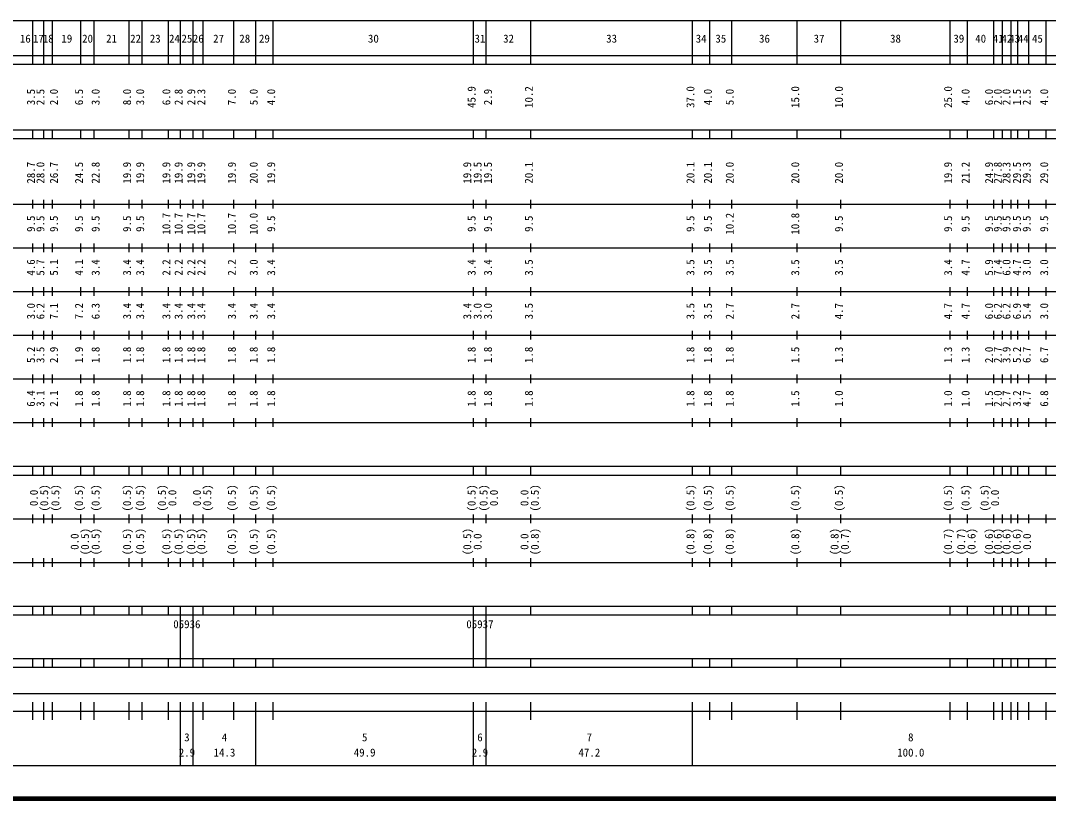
# Model space of a CAD drawing. Units: millimetres on the paper, enlarged 1000 times. Extents: x 40000 to 680000, y 20000 to 380000.
# Drawn here: x 214160 to 449521, y 20000 to 198000 of the extents above; entities that cross this region are included whole.
import ezdxf
from ezdxf.enums import TextEntityAlignment as Align

# ---------------------------------------------------------------- set-up
doc = ezdxf.new("R2010")
doc.units = ezdxf.units.MM
doc.header["$LTSCALE"] = 1000
doc.layers.add('M-TTL', color=2, linetype='Continuous', lineweight=140)
doc.layers.add('M-TTL-BAND', color=7, linetype='Continuous', lineweight=25)
doc.styles.add('ＭＳ ゴシック', font='')
doc.styles.get('ＭＳ ゴシック').set_extended_font_data('MS Gothic')

msp = doc.modelspace()

# ---------------------------------------------------------------- linework, layer by layer
at = {"layer": 'M-TTL'}
msp.add_line((40000, 20000), (680000, 20000), dxfattribs=at)
at = {"layer": 'M-TTL-BAND'}
for p, q in [((68000, 198000), (579000, 198000)), ((217000, 188000), (217000, 198000)), ((219500, 188000), (219500, 198000)), ((221500, 188000), (221500, 198000)), ((228000, 188000), (228000, 198000)), ((231000, 188000), (231000, 198000)), ((239000, 188000), (239000, 198000)), ((242000, 188000), (242000, 198000)), ((248000, 188000), (248000, 198000)), ((250800, 188000), (250800, 198000)), ((253700, 188000), (253700, 198000)), ((256000, 188000), (256000, 198000)), ((263000, 188000), (263000, 198000)), ((268000, 188000), (268000, 198000)), ((272000, 188000), (272000, 198000)), ((317900, 188000), (317900, 198000)), ((320800, 188000), (320800, 198000)), ((331000, 188000), (331000, 198000)), ((368000, 188000), (368000, 198000)), ((372000, 188000), (372000, 198000)), ((377000, 188000), (377000, 198000)), ((392000, 188000), (392000, 198000)), ((402000, 188000), (402000, 198000)), ((427000, 188000), (427000, 198000)), ((431000, 188000), (431000, 198000)), ((437000, 188000), (437000, 198000)), ((439000, 188000), (439000, 198000)), ((441000, 188000), (441000, 198000)), ((442500, 188000), (442500, 198000)), ((445000, 188000), (445000, 198000)), ((449000, 188000), (449000, 198000)), ((40000, 190000), (579000, 190000)), ((40000, 188000), (579000, 188000)), ((40000, 173000), (579000, 173000)), ((217000, 171000), (217000, 173000)), ((219500, 171000), (219500, 173000)), ((221500, 171000), (221500, 173000)), ((228000, 171000), (228000, 173000)), ((231000, 171000), (231000, 173000)), ((239000, 171000), (239000, 173000)), ((242000, 171000), (242000, 173000)), ((248000, 171000), (248000, 173000)), ((250800, 171000), (250800, 173000)), ((253700, 171000), (253700, 173000)), ((256000, 171000), (256000, 173000)), ((263000, 171000), (263000, 173000)), ((268000, 171000), (268000, 173000)), ((272000, 171000), (272000, 173000)), ((317900, 171000), (317900, 173000)), ((320800, 171000), (320800, 173000)), ((331000, 171000), (331000, 173000)), ((368000, 171000), (368000, 173000)), ((372000, 171000), (372000, 173000)), ((377000, 171000), (377000, 173000)), ((392000, 171000), (392000, 173000)), ((402000, 171000), (402000, 173000)), ((427000, 171000), (427000, 173000)), ((431000, 171000), (431000, 173000)), ((437000, 171000), (437000, 173000)), ((439000, 171000), (439000, 173000)), ((441000, 171000), (441000, 173000)), ((442500, 171000), (442500, 173000)), ((445000, 171000), (445000, 173000)), ((449000, 171000), (449000, 173000)), ((40000, 171000), (579000, 171000)), ((40000, 156000), (579000, 156000)), ((217000, 155000), (217000, 157000)), ((219500, 155000), (219500, 157000)), ((221500, 155000), (221500, 157000)), ((228000, 155000), (228000, 157000)), ((231000, 155000), (231000, 157000)), ((239000, 155000), (239000, 157000)), ((242000, 155000), (242000, 157000)), ((248000, 155000), (248000, 157000)), ((250800, 155000), (250800, 157000)), ((253700, 155000), (253700, 157000)), ((256000, 155000), (256000, 157000)), ((263000, 155000), (263000, 157000)), ((268000, 155000), (268000, 157000)), ((272000, 155000), (272000, 157000)), ((317900, 155000), (317900, 157000)), ((320800, 155000), (320800, 157000)), ((331000, 155000), (331000, 157000)), ((368000, 155000), (368000, 157000)), ((372000, 155000), (372000, 157000)), ((377000, 155000), (377000, 157000)), ((392000, 155000), (392000, 157000)), ((402000, 155000), (402000, 157000)), ((427000, 155000), (427000, 157000)), ((431000, 155000), (431000, 157000)), ((437000, 155000), (437000, 157000)), ((439000, 155000), (439000, 157000)), ((441000, 155000), (441000, 157000)), ((442500, 155000), (442500, 157000)), ((445000, 155000), (445000, 157000)), ((449000, 155000), (449000, 157000)), ((46000, 146000), (579000, 146000)), ((217000, 145000), (217000, 147000)), ((219500, 145000), (219500, 147000)), ((221500, 145000), (221500, 147000)), ((228000, 145000), (228000, 147000)), ((231000, 145000), (231000, 147000)), ((239000, 145000), (239000, 147000)), ((242000, 145000), (242000, 147000)), ((248000, 145000), (248000, 147000)), ((250800, 145000), (250800, 147000)), ((253700, 145000), (253700, 147000)), ((256000, 145000), (256000, 147000)), ((263000, 145000), (263000, 147000)), ((268000, 145000), (268000, 147000)), ((272000, 145000), (272000, 147000)), ((317900, 145000), (317900, 147000)), ((320800, 145000), (320800, 147000)), ((331000, 145000), (331000, 147000)), ((368000, 145000), (368000, 147000)), ((372000, 145000), (372000, 147000)), ((377000, 145000), (377000, 147000)), ((392000, 145000), (392000, 147000)), ((402000, 145000), (402000, 147000)), ((427000, 145000), (427000, 147000)), ((431000, 145000), (431000, 147000)), ((437000, 145000), (437000, 147000)), ((439000, 145000), (439000, 147000)), ((441000, 145000), (441000, 147000)), ((442500, 145000), (442500, 147000)), ((445000, 145000), (445000, 147000)), ((449000, 145000), (449000, 147000)), ((217000, 135000), (217000, 137000)), ((219500, 135000), (219500, 137000)), ((221500, 135000), (221500, 137000)), ((228000, 135000), (228000, 137000)), ((231000, 135000), (231000, 137000)), ((239000, 135000), (239000, 137000)), ((242000, 135000), (242000, 137000)), ((248000, 135000), (248000, 137000)), ((250800, 135000), (250800, 137000)), ((253700, 135000), (253700, 137000)), ((256000, 135000), (256000, 137000)), ((263000, 135000), (263000, 137000)), ((268000, 135000), (268000, 137000)), ((272000, 135000), (272000, 137000)), ((317900, 135000), (317900, 137000)), ((320800, 135000), (320800, 137000)), ((331000, 135000), (331000, 137000)), ((368000, 135000), (368000, 137000)), ((372000, 135000), (372000, 137000)), ((377000, 135000), (377000, 137000)), ((392000, 135000), (392000, 137000)), ((402000, 135000), (402000, 137000)), ((427000, 135000), (427000, 137000)), ((431000, 135000), (431000, 137000)), ((437000, 135000), (437000, 137000)), ((439000, 135000), (439000, 137000)), ((441000, 135000), (441000, 137000)), ((442500, 135000), (442500, 137000)), ((445000, 135000), (445000, 137000)), ((449000, 135000), (449000, 137000)), ((52000, 136000), (579000, 136000)), ((46000, 126000), (579000, 126000)), ((217000, 125000), (217000, 127000)), ((219500, 125000), (219500, 127000)), ((221500, 125000), (221500, 127000)), ((228000, 125000), (228000, 127000)), ((231000, 125000), (231000, 127000)), ((239000, 125000), (239000, 127000)), ((242000, 125000), (242000, 127000)), ((248000, 125000), (248000, 127000)), ((250800, 125000), (250800, 127000)), ((253700, 125000), (253700, 127000)), ((256000, 125000), (256000, 127000)), ((263000, 125000), (263000, 127000)), ((268000, 125000), (268000, 127000)), ((272000, 125000), (272000, 127000)), ((317900, 125000), (317900, 127000)), ((320800, 125000), (320800, 127000)), ((331000, 125000), (331000, 127000)), ((368000, 125000), (368000, 127000)), ((372000, 125000), (372000, 127000)), ((377000, 125000), (377000, 127000)), ((392000, 125000), (392000, 127000)), ((402000, 125000), (402000, 127000)), ((427000, 125000), (427000, 127000)), ((431000, 125000), (431000, 127000)), ((437000, 125000), (437000, 127000)), ((439000, 125000), (439000, 127000)), ((441000, 125000), (441000, 127000)), ((442500, 125000), (442500, 127000)), ((445000, 125000), (445000, 127000)), ((449000, 125000), (449000, 127000)), ((52000, 116000), (579000, 116000)), ((217000, 115000), (217000, 117000)), ((219500, 115000), (219500, 117000)), ((221500, 115000), (221500, 117000)), ((228000, 115000), (228000, 117000)), ((231000, 115000), (231000, 117000)), ((239000, 115000), (239000, 117000)), ((242000, 115000), (242000, 117000)), ((248000, 115000), (248000, 117000)), ((250800, 115000), (250800, 117000)), ((253700, 115000), (253700, 117000)), ((256000, 115000), (256000, 117000)), ((263000, 115000), (263000, 117000)), ((268000, 115000), (268000, 117000)), ((272000, 115000), (272000, 117000)), ((317900, 115000), (317900, 117000)), ((320800, 115000), (320800, 117000)), ((331000, 115000), (331000, 117000)), ((368000, 115000), (368000, 117000)), ((372000, 115000), (372000, 117000)), ((377000, 115000), (377000, 117000)), ((392000, 115000), (392000, 117000)), ((402000, 115000), (402000, 117000)), ((427000, 115000), (427000, 117000)), ((431000, 115000), (431000, 117000)), ((437000, 115000), (437000, 117000)), ((439000, 115000), (439000, 117000)), ((441000, 115000), (441000, 117000)), ((442500, 115000), (442500, 117000)), ((445000, 115000), (445000, 117000)), ((449000, 115000), (449000, 117000)), ((46000, 106000), (579000, 106000)), ((217000, 105000), (217000, 107000)), ((219500, 105000), (219500, 107000)), ((221500, 105000), (221500, 107000)), ((228000, 105000), (228000, 107000)), ((231000, 105000), (231000, 107000)), ((239000, 105000), (239000, 107000)), ((242000, 105000), (242000, 107000)), ((248000, 105000), (248000, 107000)), ((250800, 105000), (250800, 107000)), ((253700, 105000), (253700, 107000)), ((256000, 105000), (256000, 107000)), ((263000, 105000), (263000, 107000)), ((268000, 105000), (268000, 107000)), ((272000, 105000), (272000, 107000)), ((317900, 105000), (317900, 107000)), ((320800, 105000), (320800, 107000)), ((331000, 105000), (331000, 107000)), ((368000, 105000), (368000, 107000)), ((372000, 105000), (372000, 107000)), ((377000, 105000), (377000, 107000)), ((392000, 105000), (392000, 107000)), ((402000, 105000), (402000, 107000)), ((427000, 105000), (427000, 107000)), ((431000, 105000), (431000, 107000)), ((437000, 105000), (437000, 107000)), ((439000, 105000), (439000, 107000)), ((441000, 105000), (441000, 107000)), ((442500, 105000), (442500, 107000)), ((445000, 105000), (445000, 107000)), ((449000, 105000), (449000, 107000)), ((40000, 96000), (579000, 96000)), ((217000, 94000), (217000, 96000)), ((219500, 94000), (219500, 96000)), ((221500, 94000), (221500, 96000)), ((228000, 94000), (228000, 96000)), ((231000, 94000), (231000, 96000)), ((239000, 94000), (239000, 96000)), ((242000, 94000), (242000, 96000)), ((248000, 94000), (248000, 96000)), ((250800, 94000), (250800, 96000)), ((253700, 94000), (253700, 96000)), ((256000, 94000), (256000, 96000)), ((263000, 94000), (263000, 96000)), ((268000, 94000), (268000, 96000)), ((272000, 94000), (272000, 96000)), ((317900, 94000), (317900, 96000)), ((320800, 94000), (320800, 96000)), ((331000, 94000), (331000, 96000)), ((368000, 94000), (368000, 96000)), ((372000, 94000), (372000, 96000)), ((377000, 94000), (377000, 96000)), ((392000, 94000), (392000, 96000)), ((402000, 94000), (402000, 96000)), ((427000, 94000), (427000, 96000)), ((431000, 94000), (431000, 96000)), ((437000, 94000), (437000, 96000)), ((439000, 94000), (439000, 96000)), ((441000, 94000), (441000, 96000)), ((442500, 94000), (442500, 96000)), ((445000, 94000), (445000, 96000)), ((449000, 94000), (449000, 96000)), ((40000, 94000), (579000, 94000)), ((217000, 83000), (217000, 85000)), ((219500, 83000), (219500, 85000)), ((221500, 83000), (221500, 85000)), ((228000, 83000), (228000, 85000)), ((231000, 83000), (231000, 85000)), ((239000, 83000), (239000, 85000)), ((242000, 83000), (242000, 85000)), ((248000, 83000), (248000, 85000)), ((250800, 83000), (250800, 85000)), ((253700, 83000), (253700, 85000)), ((256000, 83000), (256000, 85000)), ((263000, 83000), (263000, 85000)), ((268000, 83000), (268000, 85000)), ((272000, 83000), (272000, 85000)), ((317900, 83000), (317900, 85000)), ((320800, 83000), (320800, 85000)), ((331000, 83000), (331000, 85000)), ((368000, 83000), (368000, 85000)), ((372000, 83000), (372000, 85000)), ((377000, 83000), (377000, 85000)), ((392000, 83000), (392000, 85000)), ((402000, 83000), (402000, 85000)), ((427000, 83000), (427000, 85000)), ((431000, 83000), (431000, 85000)), ((437000, 83000), (437000, 85000)), ((439000, 83000), (439000, 85000)), ((441000, 83000), (441000, 85000)), ((442500, 83000), (442500, 85000)), ((445000, 83000), (445000, 85000)), ((449000, 83000), (449000, 85000)), ((49000, 84000), (579000, 84000)), ((40000, 74000), (579000, 74000)), ((217000, 73000), (217000, 75000)), ((219500, 73000), (219500, 75000)), ((221500, 73000), (221500, 75000)), ((228000, 73000), (228000, 75000)), ((231000, 73000), (231000, 75000)), ((239000, 73000), (239000, 75000)), ((242000, 73000), (242000, 75000)), ((248000, 73000), (248000, 75000)), ((250800, 73000), (250800, 75000)), ((253700, 73000), (253700, 75000)), ((256000, 73000), (256000, 75000)), ((263000, 73000), (263000, 75000)), ((268000, 73000), (268000, 75000)), ((272000, 73000), (272000, 75000)), ((317900, 73000), (317900, 75000)), ((320800, 73000), (320800, 75000)), ((331000, 73000), (331000, 75000)), ((368000, 73000), (368000, 75000)), ((372000, 73000), (372000, 75000)), ((377000, 73000), (377000, 75000)), ((392000, 73000), (392000, 75000)), ((402000, 73000), (402000, 75000)), ((427000, 73000), (427000, 75000)), ((431000, 73000), (431000, 75000)), ((437000, 73000), (437000, 75000)), ((439000, 73000), (439000, 75000)), ((441000, 73000), (441000, 75000)), ((442500, 73000), (442500, 75000)), ((445000, 73000), (445000, 75000)), ((449000, 73000), (449000, 75000)), ((40000, 64000), (579000, 64000)), ((217000, 62000), (217000, 64000)), ((219500, 62000), (219500, 64000)), ((221500, 62000), (221500, 64000)), ((228000, 62000), (228000, 64000)), ((231000, 62000), (231000, 64000)), ((239000, 62000), (239000, 64000)), ((242000, 62000), (242000, 64000)), ((248000, 62000), (248000, 64000)), ((250800, 62000), (250800, 64000)), ((253700, 62000), (253700, 64000)), ((256000, 62000), (256000, 64000)), ((263000, 62000), (263000, 64000)), ((268000, 62000), (268000, 64000)), ((272000, 62000), (272000, 64000)), ((317900, 62000), (317900, 64000)), ((320800, 62000), (320800, 64000)), ((331000, 62000), (331000, 64000)), ((368000, 62000), (368000, 64000)), ((372000, 62000), (372000, 64000)), ((377000, 62000), (377000, 64000)), ((392000, 62000), (392000, 64000)), ((402000, 62000), (402000, 64000)), ((427000, 62000), (427000, 64000)), ((431000, 62000), (431000, 64000)), ((437000, 62000), (437000, 64000)), ((439000, 62000), (439000, 64000)), ((441000, 62000), (441000, 64000)), ((442500, 62000), (442500, 64000)), ((445000, 62000), (445000, 64000)), ((449000, 62000), (449000, 64000)), ((40000, 62000), (579000, 62000)), ((250800, 52000), (250800, 62000)), ((253700, 52000), (253700, 62000)), ((317900, 52000), (317900, 62000)), ((320800, 52000), (320800, 62000)), ((40000, 52000), (579000, 52000)), ((217000, 50000), (217000, 52000)), ((219500, 50000), (219500, 52000)), ((221500, 50000), (221500, 52000)), ((228000, 50000), (228000, 52000)), ((231000, 50000), (231000, 52000)), ((239000, 50000), (239000, 52000)), ((242000, 50000), (242000, 52000)), ((248000, 50000), (248000, 52000)), ((250800, 50000), (250800, 52000)), ((253700, 50000), (253700, 52000)), ((256000, 50000), (256000, 52000)), ((263000, 50000), (263000, 52000)), ((268000, 50000), (268000, 52000)), ((272000, 50000), (272000, 52000)), ((317900, 50000), (317900, 52000)), ((320800, 50000), (320800, 52000)), ((331000, 50000), (331000, 52000)), ((368000, 50000), (368000, 52000)), ((372000, 50000), (372000, 52000)), ((377000, 50000), (377000, 52000)), ((392000, 50000), (392000, 52000)), ((402000, 50000), (402000, 52000)), ((427000, 50000), (427000, 52000)), ((431000, 50000), (431000, 52000)), ((437000, 50000), (437000, 52000)), ((439000, 50000), (439000, 52000)), ((441000, 50000), (441000, 52000)), ((442500, 50000), (442500, 52000)), ((445000, 50000), (445000, 52000)), ((449000, 50000), (449000, 52000)), ((40000, 50000), (579000, 50000)), ((78500, 44000), (565000, 44000)), ((217000, 38000), (217000, 42000)), ((219500, 38000), (219500, 42000)), ((221500, 38000), (221500, 42000)), ((228000, 38000), (228000, 42000)), ((231000, 38000), (231000, 42000)), ((239000, 38000), (239000, 42000)), ((242000, 38000), (242000, 42000)), ((248000, 38000), (248000, 42000)), ((250800, 27500), (250800, 42000)), ((253700, 27500), (253700, 42000)), ((256000, 38000), (256000, 42000)), ((263000, 38000), (263000, 42000)), ((268000, 27500), (268000, 42000)), ((272000, 38000), (272000, 42000)), ((317900, 27500), (317900, 42000)), ((320800, 27500), (320800, 42000)), ((331000, 38000), (331000, 42000)), ((368000, 27500), (368000, 42000)), ((372000, 38000), (372000, 42000)), ((377000, 38000), (377000, 42000)), ((392000, 38000), (392000, 42000)), ((402000, 38000), (402000, 42000)), ((427000, 38000), (427000, 42000)), ((431000, 38000), (431000, 42000)), ((437000, 38000), (437000, 42000)), ((439000, 38000), (439000, 42000)), ((441000, 38000), (441000, 42000)), ((442500, 38000), (442500, 42000)), ((445000, 38000), (445000, 42000)), ((449000, 38000), (449000, 42000)), ((40000, 40000), (579000, 40000)), ((68000, 27500), (579000, 27500))]:
    msp.add_line(p, q, dxfattribs=at)

# ---------------------------------------------------------------- texts
at = {"layer": 'M-TTL-BAND', "style": 'ＭＳ ゴシック'}
for s, p in [('16', (215250, 192405)), ('17', (218250, 192405)), ('18', (220500, 192405)), ('19', (224750, 192405)), ('20', (229500, 192405)), ('21', (235000, 192405)), ('22', (240500, 192405)), ('23', (245000, 192405)), ('24', (249400, 192405)), ('25', (252250, 192405)), ('26', (254850, 192405)), ('27', (259500, 192405)), ('28', (265500, 192405)), ('29', (270000, 192405)), ('30', (294950, 192405)), ('31', (319350, 192405)), ('32', (325900, 192405)), ('33', (349500, 192405)), ('34', (370000, 192405)), ('35', (374500, 192405)), ('36', (384500, 192405)), ('37', (397000, 192405)), ('38', (414500, 192405)), ('39', (429000, 192405)), ('40', (434000, 192405)), ('41', (438000, 192405)), ('42', (440000, 192405)), ('43', (441750, 192405)), ('44', (443750, 192405)), ('45', (447000, 192405)), ('3', (252250, 32523)), ('4', (260850, 32523)), ('5', (292950, 32523)), ('6', (319350, 32523)), ('7', (344400, 32523)), ('8', (418000, 32523)), ('2.9', (252250, 29033)), ('14.3', (260850, 29033)), ('49.9', (292950, 29033)), ('2.9', (319350, 29033)), ('47.2', (344400, 29033)), ('100.0', (418000, 29033))]:
    msp.add_text(s, height=1833, dxfattribs=at).set_placement(p, align=Align.BOTTOM_CENTER)
for s, p in [('3.5', (218000, 180500)), ('2.5', (220165, 180500)), ('2.0', (223253, 180500)), ('6.5', (229000, 180500)), ('3.0', (232803, 180500)), ('8.0', (240000, 180500)), ('3.0', (243000, 180500)), ('6.0', (249000, 180500)), ('2.8', (251800, 180500)), ('2.9', (254700, 180500)), ('2.3', (257000, 180500)), ('7.0', (264000, 180500)), ('5.0', (269000, 180500)), ('4.0', (273000, 180500)), ('45.9', (318900, 180500)), ('2.9', (322636, 180500)), ('10.2', (332000, 180500)), ('37.0', (369000, 180500)), ('4.0', (373000, 180500)), ('5.0', (378000, 180500)), ('15.0', (393000, 180500)), ('10.0', (403000, 180500)), ('25.0', (428000, 180500)), ('4.0', (432000, 180500)), ('6.0', (437373, 180500)), ('2.0', (439373, 180500)), ('2.0', (441373, 180500)), ('1.5', (443751, 180500)), ('2.5', (446000, 180500)), ('4.0', (450000, 180500)), ('28.7', (218000, 163174)), ('28.0', (220165, 163174)), ('26.7', (223253, 163174)), ('24.5', (229000, 163174)), ('22.8', (232803, 163174)), ('19.9', (240000, 163174)), ('19.9', (243000, 163174)), ('19.9', (249000, 163174)), ('19.9', (251800, 163174)), ('19.9', (254700, 163174)), ('19.9', (257000, 163174)), ('19.9', (264000, 163174)), ('20.0', (269000, 163174)), ('19.9', (273000, 163174)), ('19.9', (317900, 163174)), ('19.5', (320270, 163174)), ('19.5', (322636, 163174)), ('20.1', (332000, 163174)), ('20.1', (369000, 163174)), ('20.1', (373000, 163174)), ('20.0', (378000, 163174)), ('20.0', (393000, 163174)), ('20.0', (403000, 163174)), ('19.9', (428000, 163174)), ('21.2', (432000, 163174)), ('24.9', (437373, 163174)), ('27.8', (439373, 163174)), ('28.3', (441373, 163174)), ('29.5', (443751, 163174)), ('29.3', (446000, 163174)), ('29.0', (450000, 163174)), ('9.5', (218000, 151500)), ('9.5', (220165, 151500)), ('9.5', (223253, 151500)), ('9.5', (229000, 151500)), ('9.5', (232803, 151500)), ('9.5', (240000, 151500)), ('9.5', (243000, 151500)), ('10.7', (249000, 151500)), ('10.7', (251800, 151500)), ('10.7', (254700, 151500)), ('10.7', (257000, 151500)), ('10.7', (264000, 151500)), ('10.0', (269000, 151500)), ('9.5', (273000, 151500)), ('9.5', (318900, 151500)), ('9.5', (322636, 151500)), ('9.5', (332000, 151500)), ('9.5', (369000, 151500)), ('9.5', (373000, 151500)), ('10.2', (378000, 151500)), ('10.8', (393000, 151500)), ('9.5', (403000, 151500)), ('9.5', (428000, 151500)), ('9.5', (432000, 151500)), ('9.5', (437373, 151500)), ('9.5', (439373, 151500)), ('9.5', (441373, 151500)), ('9.5', (443751, 151500)), ('9.5', (446000, 151500)), ('9.5', (450000, 151500)), ('4.6', (218000, 141500)), ('5.7', (220165, 141500)), ('5.1', (223253, 141500)), ('4.1', (229000, 141500)), ('3.4', (232803, 141500)), ('3.4', (240000, 141500)), ('3.4', (243000, 141500)), ('2.2', (249000, 141500)), ('2.2', (251800, 141500)), ('2.2', (254700, 141500)), ('2.2', (257000, 141500)), ('2.2', (264000, 141500)), ('3.0', (269000, 141500)), ('3.4', (273000, 141500)), ('3.4', (318900, 141500)), ('3.4', (322636, 141500)), ('3.5', (332000, 141500)), ('3.5', (369000, 141500)), ('3.5', (373000, 141500)), ('3.5', (378000, 141500)), ('3.5', (393000, 141500)), ('3.5', (403000, 141500)), ('3.4', (428000, 141500)), ('4.7', (432000, 141500)), ('5.9', (437373, 141500)), ('7.4', (439373, 141500)), ('6.0', (441373, 141500)), ('4.7', (443751, 141500)), ('3.0', (446000, 141500)), ('3.0', (450000, 141500)), ('3.0', (218000, 131500)), ('6.2', (220165, 131500)), ('7.1', (223253, 131500)), ('7.2', (229000, 131500)), ('6.3', (232803, 131500)), ('3.4', (240000, 131500)), ('3.4', (243000, 131500)), ('3.4', (249000, 131500)), ('3.4', (251800, 131500)), ('3.4', (254700, 131500)), ('3.4', (257000, 131500)), ('3.4', (264000, 131500)), ('3.4', (269000, 131500)), ('3.4', (273000, 131500)), ('3.4', (317900, 131500)), ('3.0', (320270, 131500)), ('3.0', (322636, 131500)), ('3.5', (332000, 131500)), ('3.5', (369000, 131500)), ('3.5', (373000, 131500)), ('2.7', (378000, 131500)), ('2.7', (393000, 131500)), ('4.7', (403000, 131500)), ('4.7', (428000, 131500)), ('4.7', (432000, 131500)), ('6.0', (437373, 131500)), ('6.2', (439373, 131500)), ('6.2', (441373, 131500)), ('6.9', (443751, 131500)), ('5.4', (446000, 131500)), ('3.0', (450000, 131500)), ('5.2', (218000, 121500)), ('3.5', (220165, 121500)), ('2.9', (223253, 121500)), ('1.9', (229000, 121500)), ('1.8', (232803, 121500)), ('1.8', (240000, 121500)), ('1.8', (243000, 121500)), ('1.8', (249000, 121500)), ('1.8', (251800, 121500)), ('1.8', (254700, 121500)), ('1.8', (257000, 121500)), ('1.8', (264000, 121500)), ('1.8', (269000, 121500)), ('1.8', (273000, 121500)), ('1.8', (318900, 121500)), ('1.8', (322636, 121500)), ('1.8', (332000, 121500)), ('1.8', (369000, 121500)), ('1.8', (373000, 121500)), ('1.8', (378000, 121500)), ('1.5', (393000, 121500)), ('1.3', (403000, 121500)), ('1.3', (428000, 121500)), ('1.3', (432000, 121500)), ('2.0', (437373, 121500)), ('2.7', (439373, 121500)), ('3.9', (441373, 121500)), ('5.2', (443751, 121500)), ('6.7', (446000, 121500)), ('6.7', (450000, 121500)), ('6.4', (218000, 111500)), ('3.1', (220165, 111500)), ('2.1', (223253, 111500)), ('1.8', (229000, 111500)), ('1.8', (232803, 111500)), ('1.8', (240000, 111500)), ('1.8', (243000, 111500)), ('1.8', (249000, 111500)), ('1.8', (251800, 111500)), ('1.8', (254700, 111500)), ('1.8', (257000, 111500)), ('1.8', (264000, 111500)), ('1.8', (269000, 111500)), ('1.8', (273000, 111500)), ('1.8', (318900, 111500)), ('1.8', (322636, 111500)), ('1.8', (332000, 111500)), ('1.8', (369000, 111500)), ('1.8', (373000, 111500)), ('1.8', (378000, 111500)), ('1.5', (393000, 111500)), ('1.0', (403000, 111500)), ('1.0', (428000, 111500)), ('1.0', (432000, 111500)), ('1.5', (437373, 111500)), ('2.0', (439373, 111500)), ('2.7', (441373, 111500)), ('3.2', (443751, 111500)), ('4.7', (446000, 111500)), ('6.8', (450000, 111500)), ('0.0', (218664, 88764)), ('(0.5)', (221034, 88764)), ('(0.5)', (223587, 88764)), ('(0.5)', (229000, 88764)), ('(0.5)', (232803, 88764)), ('(0.5)', (240000, 88764)), ('(0.5)', (243000, 88764)), ('(0.5)', (248000, 88764)), ('0.0', (250370, 88764)), ('0.0', (256000, 88764)), ('(0.5)', (258370, 88764)), ('(0.5)', (264000, 88764)), ('(0.5)', (269000, 88764)), ('(0.5)', (273000, 88764)), ('(0.5)', (318900, 88764)), ('(0.5)', (321636, 88764)), ('0.0', (324006, 88764)), ('0.0', (331000, 88764)), ('(0.5)', (333370, 88764)), ('(0.5)', (369000, 88764)), ('(0.5)', (373000, 88764)), ('(0.5)', (378000, 88764)), ('(0.5)', (393000, 88764)), ('(0.5)', (403000, 88764)), ('(0.5)', (428000, 88764)), ('(0.5)', (432000, 88764)), ('(0.5)', (436373, 88764)), ('0.0', (438743, 88764)), ('0.0', (228000, 78764)), ('(0.5)', (230370, 78764)), ('(0.5)', (232803, 78764)), ('(0.5)', (240000, 78764)), ('(0.5)', (243000, 78764)), ('(0.5)', (249000, 78764)), ('(0.5)', (251800, 78764)), ('(0.5)', (254700, 78764)), ('(0.5)', (257000, 78764)), ('(0.5)', (264000, 78764)), ('(0.5)', (269000, 78764)), ('(0.5)', (273000, 78764)), ('(0.5)', (317900, 78764)), ('0.0', (320270, 78764)), ('0.0', (331000, 78764)), ('(0.8)', (333370, 78764)), ('(0.8)', (369000, 78764)), ('(0.8)', (373000, 78764)), ('(0.8)', (378000, 78764)), ('(0.8)', (393000, 78764)), ('(0.8)', (402000, 78764)), ('(0.7)', (404370, 78764)), ('(0.7)', (428000, 78764)), ('(0.7)', (431000, 78764)), ('(0.6)', (433370, 78764)), ('(0.6)', (437373, 78764)), ('(0.6)', (439373, 78764)), ('(0.6)', (441373, 78764)), ('(0.6)', (443710, 78764)), ('0.0', (446080, 78764))]:
    msp.add_text(s, height=1833, rotation=90, dxfattribs=at).set_placement(p, align=Align.BOTTOM_CENTER)
for s, p in [('05936', (249125, 58405)), ('05937', (316225, 58405))]:
    msp.add_text(s, height=1833, dxfattribs=at).set_placement(p, align=Align.BOTTOM_LEFT)

doc.saveas('drawing.dxf')
